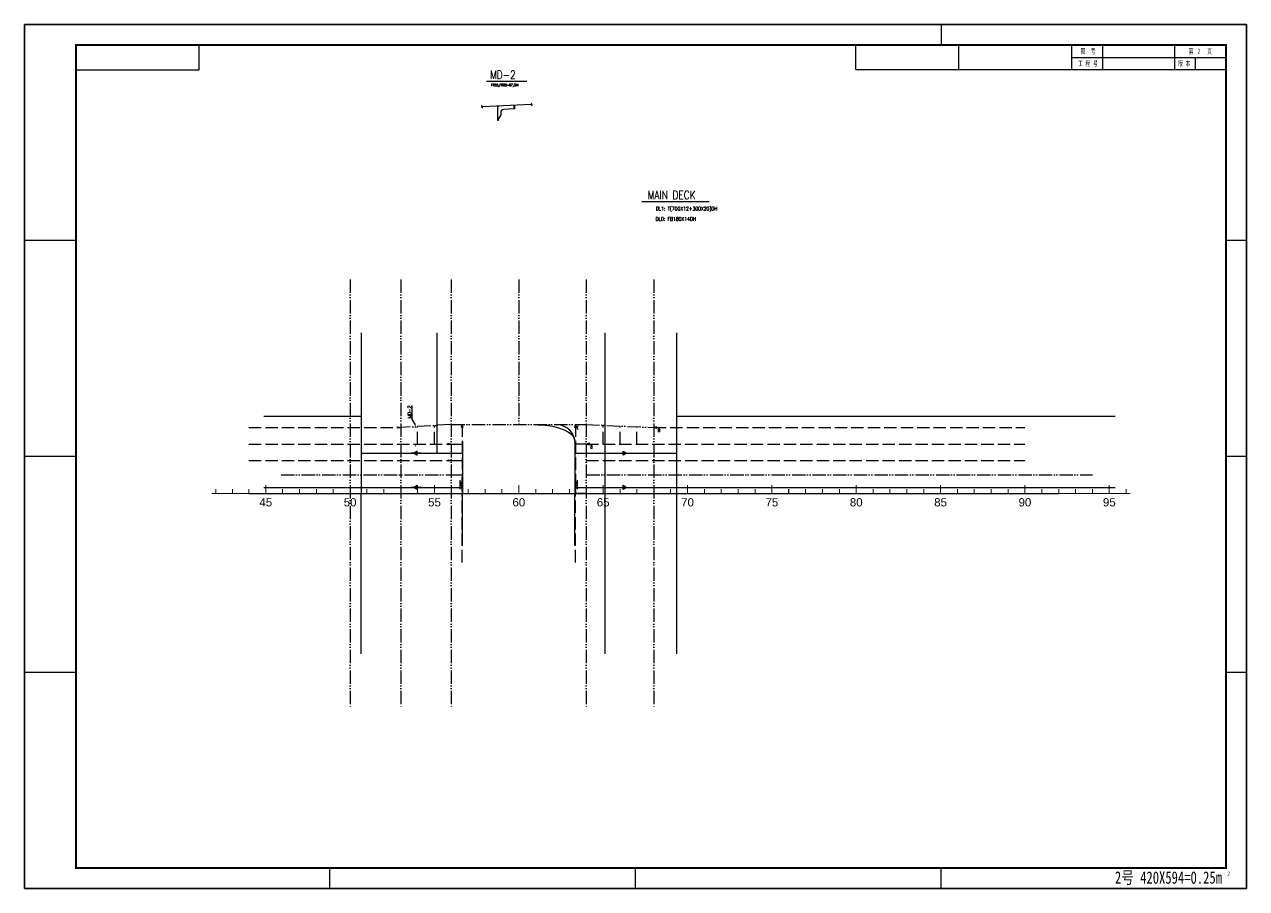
# Model space of a CAD drawing. Header units: millimetres. Extents: x -14906165 to 53546503, y 133836 to 58622790.
# Drawn here: x -161190 to -101790, y 249142 to 291142 of the extents above; entities that cross this region are included whole.
import ezdxf
from ezdxf.enums import TextEntityAlignment as Align
from ezdxf.xclip import XClip

# ---------------------------------------------------------------- set-up
doc = ezdxf.new("R2010")
doc.units = ezdxf.units.MM
doc.header["$LTSCALE"] = 100
doc.header["$XCLIPFRAME"] = 0
doc.linetypes.add('DASHED', pattern=[8, 6, -2])
doc.linetypes.add('DOUBLEDOT', pattern=[10, 6.5, -1, 0.25, -1, 0.25, -1])
for name, color, linetype in [('200-CO3', 7, 'Continuous'), ('Block_Seam', 6, 'Continuous'), ('Girder_Invisible', 3, 'DOUBLEDOT'), ('Plate_Invisible', 3, 'DASHED'), ('Plate_Visible', 3, 'Continuous'), ('Seam', 40, 'Continuous'), ('Stiffener_Invisible', 2, 'DASHED'), ('Text', 7, 'Continuous')]:
    doc.layers.add(name, color=color, linetype=linetype)
doc.styles.add('Arial', font='arial.ttf')
doc.styles.add('ASHLEY', font='', dxfattribs={"width": 0.75})
doc.styles.add('JNRD_E1', font='romans.shx', dxfattribs={"width": 0.8})
doc.styles.get('ASHLEY').set_extended_font_data('SimSun')

# ---------------------------------------------------------------- blocks, each defined once
blk = doc.blocks.new('Z$W@#40FB131C')
for p, q in [((44550, 0), (44550, -1000)), ((8500, -2200), (8500, -1000)), ((40400, -1006), (58400, -1000)), ((40400, -1000), (58400, -1000)), ((40400, -1000), (46400, -1000)), ((40400, -1000), (58400, -1000)), ((45400, -1000), (45400, -2200)), ((45400, -1000), (45400, -2200)), ((50900, -1000), (50900, -2200)), ((52400, -1000), (52400, -2200)), ((55900, -1000), (55900, -2200)), ((58400, -1000), (58400, -5000)), ((58400, -2200), (58400, -1000)), ((58400, -1000), (58400, -2200)), ((58400, -2200), (58400, -1000)), ((50900, -1600), (58400, -1600)), ((56900, -1600), (56900, -2200)), ((2500, -2200), (8500, -2200)), ((2500, -10500), (0, -10500)), ((59400, -10500), (58400, -10500)), ((59400, -10500), (58400, -10500)), ((2500, -21000), (0, -21000)), ((59400, -21000), (58400, -21000)), ((2500, -31500), (0, -31500)), ((59400, -31500), (58400, -31500)), ((14850, -42000), (14850, -41000)), ((29700, -42000), (29700, -41000)), ((44550, -42000), (44550, -41000))]:
    blk.add_line(p, q)
blk.add_lwpolyline([(0, -42000), (59400, -42000), (59400, 0), (0, 0)], close=True)
at = {"const_width": 100}
blk.add_lwpolyline([(2500, -41000), (58400, -41000), (58400, -1000), (2500, -1000)], close=True, dxfattribs=at)
at = {"const_width": 60}
for points in [[(40400, -2200), (40400, -1000)], [(40400, -2200), (58400, -2200)]]:
    blk.add_lwpolyline(points, dxfattribs=at)
at = {"color": 7, "style": 'ASHLEY', "width": 0.66}
for s, p in [('图  号', (51333, -1426)), ('第     页', (56582, -1432)), ('工 程 号', (51205, -2021)), ('版 本', (56070, -2021))]:
    blk.add_text(s, height=250, dxfattribs=at).set_placement(p)
at = {"style": 'ASHLEY', "width": 0.75}
for s, height, p in [('2号 420X594=0.25m', 600, (53002, -41764)), ('2', 200, (58471, -41372))]:
    blk.add_text(s, height=height, dxfattribs=at).set_placement(p)
blk = doc.blocks.new('llx1')
at = {"color": 6}
for p, q in [((344, 0), (0, 0)), ((296, 51), (78, 51)), ((170, 0), (118, 51)), ((228, 0), (177, 51)), ((286, 0), (235, 51))]:
    blk.add_line(p, q, dxfattribs=at)
blk = doc.blocks.new('Z$W@#51941E97')
at = {"layer": 'Seam', "color": 40}
blk.add_line((479, 0), (0, 0), dxfattribs=at)
blk.add_lwpolyline([(110, 0), (280, -99), (280, 99)], close=True, dxfattribs=at)
blk = doc.blocks.new('48.5KLEG')
at = {"color": 7, "linetype": 'Continuous', "lineweight": 20}
for p, q in [((-4800, 200), (-4800, 0)), ((-4000, 400), (-4000, 0)), ((-4000, 0), (-4000, 400)), ((-3200, 0), (-3200, 200)), ((-3200, 200), (-3200, 0)), ((-3200, 0), (-3200, 200)), ((-2400, 0), (-2400, 200)), ((-2400, 200), (-2400, 0)), ((-1600, 0), (-1600, 200)), ((-1600, 200), (-1600, 0)), ((-800, 200), (-800, 0)), ((-800, 0), (-800, 200)), ((0, 0), (0, 400)), ((0, 400), (0, 0)), ((800, 200), (800, 0)), ((800, 0), (800, 200)), ((1600, 0), (1600, 200)), ((1600, 200), (1600, 0)), ((2400, 0), (2400, 200)), ((2400, 200), (2400, 0)), ((3200, 0), (3200, 200)), ((3200, 200), (3200, 0)), ((4000, 400), (4000, 0)), ((4000, 0), (4000, 250)), ((4800, 0), (4800, 200)), ((4800, 200), (4800, 0)), ((5600, 0), (5600, 200)), ((5600, 200), (5600, 0)), ((6400, 0), (6400, 200)), ((6400, 200), (6400, 0)), ((7200, 0), (7200, 200)), ((7200, 200), (7200, 0)), ((8000, 0), (8000, 400)), ((8000, 400), (8000, 0)), ((8800, 200), (8800, 0)), ((8800, 0), (8800, 200)), ((9600, 0), (9600, 200)), ((9600, 200), (9600, 0)), ((10400, 0), (10400, 200)), ((10400, 200), (10400, 0)), ((11200, 0), (11200, 200)), ((11200, 200), (11200, 0)), ((12000, 0), (12000, 400)), ((12000, 400), (12000, 0)), ((12800, 0), (12800, 200)), ((12800, 200), (12800, 0)), ((13600, 0), (13600, 200)), ((13600, 200), (13600, 0)), ((14400, 0), (14400, 200)), ((14400, 200), (14400, 0)), ((15200, 0), (15200, 200)), ((15200, 200), (15200, 0)), ((16000, 0), (16000, 400)), ((16000, 400), (16000, 0)), ((16800, 200), (16800, 0)), ((16800, 0), (16800, 200)), ((17600, 0), (17600, 200)), ((17600, 200), (17600, 0)), ((18400, 0), (18400, 200)), ((18400, 200), (18400, 0)), ((19200, 0), (19200, 200)), ((19200, 200), (19200, 0)), ((20000, 0), (20000, 400)), ((20000, 400), (20000, 0)), ((20800, 0), (20800, 200)), ((20800, 200), (20800, 0)), ((21600, 0), (21600, 200)), ((21600, 200), (21600, 0)), ((22400, 0), (22400, 200)), ((22400, 200), (22400, 0)), ((23200, 0), (23200, 200)), ((23200, 200), (23200, 0)), ((24000, 0), (24000, 400)), ((24000, 400), (24000, 0)), ((24800, 200), (24800, 0)), ((24800, 0), (24800, 200)), ((25600, 0), (25600, 200)), ((25600, 200), (25600, 0)), ((26400, 0), (26400, 200)), ((26400, 200), (26400, 0)), ((27200, 0), (27200, 200)), ((27200, 200), (27200, 0)), ((28000, 0), (28000, 400)), ((28000, 400), (28000, 0)), ((28800, 0), (28800, 200)), ((28800, 200), (28800, 0)), ((29600, 0), (29600, 200)), ((29600, 200), (29600, 0)), ((30400, 0), (30400, 200)), ((30400, 200), (30400, 0)), ((31200, 0), (31200, 200)), ((31200, 200), (31200, 0)), ((32000, 0), (32000, 400)), ((32000, 400), (32000, 0)), ((32800, 200), (32800, 0)), ((32800, 0), (32800, 200)), ((33600, 0), (33600, 200)), ((33600, 200), (33600, 0)), ((34400, 0), (34400, 200)), ((34400, 200), (34400, 0)), ((35200, 0), (35200, 200)), ((35200, 200), (35200, 0)), ((36020, 0), (36020, 400)), ((36020, 400), (36020, 0)), ((36840, 0), (36840, 200)), ((36840, 200), (36840, 0)), ((37660, 0), (37660, 200)), ((37660, 200), (37660, 0)), ((38480, 0), (38480, 200)), ((38480, 200), (38480, 0)), ((39300, 0), (39300, 200)), ((39300, 200), (39300, 0)), ((40120, 0), (40120, 400)), ((40120, 400), (40120, 0)), ((40940, 200), (40940, 0)), ((40940, 0), (40940, 200)), ((41760, 0), (41760, 200)), ((41760, 200), (41760, 0)), ((42580, 0), (42580, 200)), ((42580, 200), (42580, 0)), ((43400, 0), (43400, 200)), ((43400, 200), (43400, 0)), ((44220, 400), (44220, 0)), ((44220, 0), (44220, 250)), ((45040, 0), (45040, 200)), ((45040, 200), (45040, 0)), ((45860, 0), (45860, 200)), ((45860, 200), (45860, 0)), ((46680, 0), (46680, 200)), ((46680, 200), (46680, 0)), ((47500, 0), (47500, 200)), ((47500, 200), (47500, 0)), ((48320, 0), (48320, 400)), ((48320, 400), (48320, 0)), ((49140, 200), (49140, 0)), ((49140, 0), (49140, 200)), ((49960, 0), (49960, 200)), ((49960, 200), (49960, 0)), ((50780, 0), (50780, 200)), ((50780, 200), (50780, 0)), ((51600, 0), (51600, 200)), ((51600, 200), (51600, 0)), ((52420, 400), (52420, 0)), ((52420, 0), (52420, 250)), ((53240, 0), (53240, 200)), ((53240, 200), (53240, 0)), ((54060, 0), (54060, 200)), ((54060, 200), (54060, 0)), ((54880, 0), (54880, 200)), ((54880, 200), (54880, 0)), ((55700, 0), (55700, 200)), ((55700, 200), (55700, 0)), ((56520, 0), (56520, 400)), ((56520, 400), (56520, 0)), ((57340, 0), (57340, 200)), ((57340, 200), (57340, 0)), ((58160, 0), (58160, 200)), ((58160, 200), (58160, 0)), ((58980, 0), (58980, 200)), ((58980, 200), (58980, 0)), ((59800, 0), (59800, 200)), ((59800, 200), (59800, 0)), ((60620, 400), (60620, 0)), ((60620, 0), (60620, 250)), ((61440, 0), (61440, 200)), ((61440, 200), (61440, 0)), ((62260, 0), (62260, 200)), ((62260, 200), (62260, 0)), ((63080, 0), (63080, 200)), ((63080, 200), (63080, 0)), ((63900, 0), (63900, 200)), ((63900, 200), (63900, 0)), ((64720, 0), (64720, 400)), ((64720, 400), (64720, 0)), ((65540, 0), (65540, 200)), ((65540, 200), (65540, 0)), ((66360, 0), (66360, 200)), ((66360, 200), (66360, 0)), ((67180, 0), (67180, 200)), ((67180, 200), (67180, 0)), ((68000, 0), (68000, 200)), ((68000, 200), (68000, 0)), ((68820, 400), (68820, 0)), ((68820, 0), (68820, 250)), ((69640, 0), (69640, 200)), ((69640, 200), (69640, 0)), ((70460, 0), (70460, 200)), ((70460, 200), (70460, 0)), ((71280, 0), (71280, 200)), ((71280, 200), (71280, 0)), ((72100, 0), (72100, 200)), ((72100, 200), (72100, 0)), ((72920, 0), (72920, 400)), ((72920, 400), (72920, 0)), ((73740, 0), (73740, 200)), ((73740, 200), (73740, 0)), ((74560, 0), (74560, 200)), ((74560, 200), (74560, 0)), ((75380, 0), (75380, 200)), ((75380, 200), (75380, 0)), ((76200, 0), (76200, 200)), ((76200, 200), (76200, 0)), ((77020, 400), (77020, 0)), ((77020, 0), (77020, 250)), ((77840, 0), (77840, 200)), ((77840, 200), (77840, 0)), ((78660, 0), (78660, 200)), ((78660, 200), (78660, 0)), ((79480, 0), (79480, 200)), ((79480, 200), (79480, 0)), ((80300, 0), (80300, 200)), ((80300, 200), (80300, 0)), ((81120, 0), (81120, 400)), ((81120, 400), (81120, 0)), ((81940, 0), (81940, 200)), ((81940, 200), (81940, 0)), ((82760, 0), (82760, 200)), ((82760, 200), (82760, 0)), ((83580, 0), (83580, 200)), ((83580, 200), (83580, 0)), ((84400, 0), (84400, 200)), ((84400, 200), (84400, 0)), ((85220, 400), (85220, 0)), ((85220, 0), (85220, 250)), ((86040, 0), (86040, 200)), ((86040, 200), (86040, 0)), ((86860, 0), (86860, 200)), ((86860, 200), (86860, 0)), ((87680, 0), (87680, 200)), ((87680, 200), (87680, 0)), ((88500, 0), (88500, 200)), ((88500, 200), (88500, 0)), ((89320, 0), (89320, 400)), ((89320, 400), (89320, 0)), ((90140, 0), (90140, 200)), ((90140, 200), (90140, 0)), ((90960, 0), (90960, 200)), ((90960, 200), (90960, 0)), ((91780, 0), (91780, 200)), ((91780, 200), (91780, 0)), ((92600, 0), (92600, 200)), ((92600, 200), (92600, 0)), ((93420, 400), (93420, 0)), ((93420, 0), (93420, 250)), ((94240, 0), (94240, 200)), ((94240, 200), (94240, 0)), ((95060, 0), (95060, 200)), ((95060, 200), (95060, 0)), ((95880, 0), (95880, 200)), ((95880, 200), (95880, 0)), ((96700, 0), (96700, 200)), ((96700, 200), (96700, 0)), ((97520, 0), (97520, 400)), ((97520, 400), (97520, 0)), ((98340, 0), (98340, 200)), ((98340, 200), (98340, 0)), ((99160, 0), (99160, 200)), ((99160, 200), (99160, 0)), ((99980, 0), (99980, 200)), ((99980, 200), (99980, 0)), ((100800, 0), (100800, 200)), ((100800, 200), (100800, 0)), ((101620, 0), (101620, 400)), ((101620, 400), (101620, 0)), ((102440, 0), (102440, 200)), ((102440, 200), (102440, 0)), ((103260, 0), (103260, 200)), ((103260, 200), (103260, 0)), ((104080, 0), (104080, 200)), ((104080, 200), (104080, 0)), ((104900, 0), (104900, 200)), ((104900, 200), (104900, 0)), ((105720, 0), (105720, 400)), ((105720, 400), (105720, 0)), ((106540, 0), (106540, 200)), ((106540, 200), (106540, 0)), ((107360, 0), (107360, 200)), ((107360, 200), (107360, 0)), ((108180, 0), (108180, 200)), ((108180, 200), (108180, 0)), ((109000, 0), (109000, 200)), ((109000, 200), (109000, 0)), ((109820, 400), (109820, 0)), ((109820, 0), (109820, 250)), ((110640, 0), (110640, 200)), ((110640, 200), (110640, 0)), ((111460, 0), (111460, 200)), ((111460, 200), (111460, 0)), ((112280, 0), (112280, 200)), ((112280, 200), (112280, 0)), ((113100, 0), (113100, 200)), ((113100, 200), (113100, 0)), ((113920, 0), (113920, 400)), ((113920, 400), (113920, 0)), ((114740, 0), (114740, 200)), ((114740, 200), (114740, 0)), ((115560, 0), (115560, 200)), ((115560, 200), (115560, 0)), ((116380, 0), (116380, 200)), ((116380, 200), (116380, 0)), ((117200, 0), (117200, 200)), ((117200, 200), (117200, 0)), ((118020, 400), (118020, 0)), ((118020, 0), (118020, 250)), ((118840, 0), (118840, 200)), ((118840, 200), (118840, 0)), ((119660, 0), (119660, 200)), ((119660, 200), (119660, 0)), ((120480, 0), (120480, 200)), ((120480, 200), (120480, 0)), ((121300, 0), (121300, 200)), ((121300, 200), (121300, 0)), ((122120, 0), (122120, 400)), ((122120, 400), (122120, 0)), ((122940, 0), (122940, 200)), ((122940, 200), (122940, 0)), ((123760, 0), (123760, 200)), ((123760, 200), (123760, 0)), ((124580, 0), (124580, 200)), ((124580, 200), (124580, 0)), ((125400, 0), (125400, 200)), ((125400, 200), (125400, 0)), ((126220, 400), (126220, 0)), ((126220, 0), (126220, 250)), ((127040, 0), (127040, 200)), ((127040, 200), (127040, 0)), ((127860, 0), (127860, 200)), ((127860, 200), (127860, 0)), ((128680, 0), (128680, 200)), ((128680, 200), (128680, 0)), ((129500, 0), (129500, 200)), ((129500, 200), (129500, 0)), ((130320, 0), (130320, 400)), ((130320, 400), (130320, 0)), ((131140, 0), (131140, 200)), ((131140, 200), (131140, 0)), ((131960, 0), (131960, 200)), ((131960, 200), (131960, 0)), ((132780, 0), (132780, 200)), ((132780, 200), (132780, 0)), ((133600, 0), (133600, 200)), ((133600, 200), (133600, 0)), ((134420, 0), (134420, 400)), ((134420, 400), (134420, 0)), ((135240, 0), (135240, 200)), ((135240, 200), (135240, 0)), ((136060, 0), (136060, 200)), ((136060, 200), (136060, 0)), ((136880, 0), (136880, 200)), ((136880, 200), (136880, 0)), ((137700, 0), (137700, 200)), ((137700, 200), (137700, 0)), ((138520, 0), (138520, 400)), ((138520, 400), (138520, 0)), ((139340, 0), (139340, 200)), ((139340, 200), (139340, 0)), ((140160, 0), (140160, 200)), ((140160, 200), (140160, 0)), ((140980, 0), (140980, 200)), ((140980, 200), (140980, 0)), ((141800, 0), (141800, 200)), ((141800, 200), (141800, 0)), ((142620, 0), (142620, 400)), ((142620, 400), (142620, 0)), ((143440, 0), (143440, 200)), ((143440, 200), (143440, 0)), ((144260, 0), (144260, 200)), ((144260, 200), (144260, 0)), ((145080, 0), (145080, 200)), ((145080, 200), (145080, 0)), ((145900, 0), (145900, 200)), ((145900, 200), (145900, 0)), ((146720, 0), (146720, 400)), ((146720, 400), (146720, 0)), ((147540, 0), (147540, 200)), ((147540, 200), (147540, 0)), ((148360, 0), (148360, 200)), ((148360, 200), (148360, 0)), ((149180, 0), (149180, 200)), ((149180, 200), (149180, 0)), ((150000, 0), (150000, 200)), ((150000, 200), (150000, 0)), ((150820, 400), (150820, 0)), ((150820, 0), (150820, 250)), ((151640, 0), (151640, 200)), ((151640, 200), (151640, 0)), ((152460, 0), (152460, 200)), ((152460, 200), (152460, 0)), ((153280, 0), (153280, 200)), ((153280, 200), (153280, 0)), ((154100, 0), (154100, 200)), ((154100, 200), (154100, 0)), ((154920, 0), (154920, 400)), ((154920, 400), (154920, 0)), ((155740, 0), (155740, 200)), ((155740, 200), (155740, 0)), ((156560, 0), (156560, 200)), ((156560, 200), (156560, 0)), ((157380, 0), (157380, 200)), ((157380, 200), (157380, 0)), ((158200, 0), (158200, 200)), ((158200, 200), (158200, 0)), ((159020, 400), (159020, 0)), ((159020, 0), (159020, 250)), ((159840, 0), (159840, 200)), ((159840, 200), (159840, 0)), ((160660, 0), (160660, 200)), ((160660, 200), (160660, 0)), ((161480, 0), (161480, 200)), ((161480, 200), (161480, 0)), ((162300, 0), (162300, 200)), ((162300, 200), (162300, 0)), ((163120, 0), (163120, 400)), ((163120, 400), (163120, 0)), ((163940, 0), (163940, 200)), ((163940, 200), (163940, 0)), ((164760, 0), (164760, 200)), ((164760, 200), (164760, 0)), ((165580, 0), (165580, 200)), ((165580, 200), (165580, 0)), ((166400, 0), (166400, 200)), ((166400, 200), (166400, 0)), ((167220, 400), (167220, 0)), ((167220, 0), (167220, 250)), ((168040, 0), (168040, 200)), ((168040, 200), (168040, 0)), ((168860, 0), (168860, 200)), ((168860, 200), (168860, 0)), ((169680, 0), (169680, 200)), ((169680, 200), (169680, 0)), ((170500, 0), (170500, 200)), ((170500, 200), (170500, 0)), ((171320, 0), (171320, 400)), ((171320, 400), (171320, 0)), ((172140, 0), (172140, 200)), ((172140, 200), (172140, 0)), ((172960, 0), (172960, 200)), ((172960, 200), (172960, 0)), ((173780, 0), (173780, 200)), ((173780, 200), (173780, 0)), ((174600, 0), (174600, 200)), ((174600, 200), (174600, 0)), ((175400, 400), (175400, 0)), ((175400, 0), (175400, 250)), ((176200, 0), (176200, 200)), ((176200, 200), (176200, 0)), ((177000, 0), (177000, 200)), ((177000, 200), (177000, 0)), ((177800, 0), (177800, 200)), ((177800, 200), (177800, 0)), ((178600, 0), (178600, 200)), ((178600, 200), (178600, 0)), ((179400, 0), (179400, 400)), ((179400, 400), (179400, 0)), ((180200, 0), (180200, 200)), ((180200, 200), (180200, 0)), ((181000, 0), (181000, 200)), ((181000, 200), (181000, 0)), ((181800, 0), (181800, 200)), ((181800, 200), (181800, 0)), ((182600, 0), (182600, 200)), ((182600, 200), (182600, 0)), ((183400, 400), (183400, 0)), ((183400, 0), (183400, 250)), ((184200, 0), (184200, 200)), ((184200, 200), (184200, 0)), ((185000, 0), (185000, 200)), ((185000, 200), (185000, 0)), ((185800, 0), (185800, 200)), ((185800, 200), (185800, 0)), ((186600, 0), (186600, 200)), ((186600, 200), (186600, 0)), ((187400, 0), (187400, 400)), ((187400, 400), (187400, 0)), ((188200, 200), (188200, 0)), ((188200, 0), (188200, 200)), ((-4800, 0), (-4000, 0)), ((-4000, 0), (-3200, 0)), ((-3200, 0), (-3200, 0)), ((-3200, 0), (-2400, 0)), ((-2400, 0), (-1600, 0)), ((-1600, 0), (-800, 0)), ((-800, 0), (0, 0)), ((0, 0), (800, 0)), ((800, 0), (1600, 0)), ((1600, 0), (2400, 0)), ((2400, 0), (3200, 0)), ((3200, 0), (4000, 0)), ((4000, 0), (4800, 0)), ((4800, 0), (5600, 0)), ((5600, 0), (6400, 0)), ((6400, 0), (7200, 0)), ((7200, 0), (8000, 0)), ((8000, 0), (8800, 0)), ((8800, 0), (9600, 0)), ((9600, 0), (10400, 0)), ((10400, 0), (11200, 0)), ((11200, 0), (12000, 0)), ((12000, 0), (12800, 0)), ((12800, 0), (13600, 0)), ((13600, 0), (14400, 0)), ((14400, 0), (15200, 0)), ((15200, 0), (16000, 0)), ((16000, 0), (16800, 0)), ((16800, 0), (17600, 0)), ((17600, 0), (18400, 0)), ((18400, 0), (19200, 0)), ((19200, 0), (20000, 0)), ((20000, 0), (20800, 0)), ((20800, 0), (21600, 0)), ((21600, 0), (22400, 0)), ((22400, 0), (23200, 0)), ((23200, 0), (24000, 0)), ((24000, 0), (24800, 0)), ((24800, 0), (25600, 0)), ((25600, 0), (26400, 0)), ((26400, 0), (27200, 0)), ((27200, 0), (28000, 0)), ((28000, 0), (28800, 0)), ((28800, 0), (29600, 0)), ((29600, 0), (30400, 0)), ((30400, 0), (31200, 0)), ((31200, 0), (32000, 0)), ((32000, 0), (32800, 0)), ((32800, 0), (33600, 0)), ((33600, 0), (34400, 0)), ((34400, 0), (35200, 0)), ((35200, 0), (36020, 0)), ((36020, 0), (36840, 0)), ((36840, 0), (37660, 0)), ((37660, 0), (38480, 0)), ((38480, 0), (39300, 0)), ((39300, 0), (40120, 0)), ((40120, 0), (40940, 0)), ((40940, 0), (41760, 0)), ((41760, 0), (42580, 0)), ((42580, 0), (43400, 0)), ((43400, 0), (44220, 0)), ((44220, 0), (45040, 0)), ((45040, 0), (45860, 0)), ((45860, 0), (46680, 0)), ((46680, 0), (47500, 0)), ((47500, 0), (48320, 0)), ((48320, 0), (49140, 0)), ((49140, 0), (49960, 0)), ((49960, 0), (50780, 0)), ((50780, 0), (51600, 0)), ((51600, 0), (52420, 0)), ((52420, 0), (53240, 0)), ((53240, 0), (54060, 0)), ((54060, 0), (54880, 0)), ((54880, 0), (55700, 0)), ((55700, 0), (56520, 0)), ((56520, 0), (57340, 0)), ((57340, 0), (58160, 0)), ((58160, 0), (58980, 0)), ((58980, 0), (59800, 0)), ((59800, 0), (60620, 0)), ((60620, 0), (61440, 0)), ((61440, 0), (62260, 0)), ((62260, 0), (63080, 0)), ((63080, 0), (63900, 0)), ((63900, 0), (64720, 0)), ((64720, 0), (65540, 0)), ((65540, 0), (66360, 0)), ((66360, 0), (67180, 0)), ((67180, 0), (68000, 0)), ((68000, 0), (68820, 0)), ((68820, 0), (69640, 0)), ((69640, 0), (70460, 0)), ((70460, 0), (71280, 0)), ((71280, 0), (72100, 0)), ((72100, 0), (72920, 0)), ((72920, 0), (73740, 0)), ((73740, 0), (74560, 0)), ((74560, 0), (75380, 0)), ((75380, 0), (76200, 0)), ((76200, 0), (77020, 0)), ((77020, 0), (77840, 0)), ((77840, 0), (78660, 0)), ((78660, 0), (79480, 0)), ((79480, 0), (80300, 0)), ((80300, 0), (81120, 0)), ((81120, 0), (81940, 0)), ((81940, 0), (82760, 0)), ((82760, 0), (83580, 0)), ((83580, 0), (84400, 0)), ((84400, 0), (85220, 0)), ((85220, 0), (86040, 0)), ((86040, 0), (86860, 0)), ((86860, 0), (87680, 0)), ((87680, 0), (88500, 0)), ((88500, 0), (89320, 0)), ((89320, 0), (90140, 0)), ((90140, 0), (90960, 0)), ((90960, 0), (91780, 0)), ((91780, 0), (92600, 0)), ((92600, 0), (93420, 0)), ((93420, 0), (94240, 0)), ((94240, 0), (95060, 0)), ((95060, 0), (95880, 0)), ((95880, 0), (96700, 0)), ((96700, 0), (97520, 0)), ((97520, 0), (98340, 0)), ((98340, 0), (99160, 0)), ((99160, 0), (99980, 0)), ((99980, 0), (100800, 0)), ((100800, 0), (101620, 0)), ((101620, 0), (102440, 0)), ((102440, 0), (103260, 0)), ((103260, 0), (104080, 0)), ((104080, 0), (104900, 0)), ((104900, 0), (105720, 0)), ((105720, 0), (106540, 0)), ((106540, 0), (107360, 0)), ((107360, 0), (108180, 0)), ((108180, 0), (109000, 0)), ((109000, 0), (109820, 0)), ((109820, 0), (110640, 0)), ((110640, 0), (111460, 0)), ((111460, 0), (112280, 0)), ((112280, 0), (113100, 0)), ((113100, 0), (113920, 0)), ((113920, 0), (114740, 0)), ((114740, 0), (115560, 0)), ((115560, 0), (116380, 0)), ((116380, 0), (117200, 0)), ((117200, 0), (118020, 0)), ((118020, 0), (118840, 0)), ((118840, 0), (119660, 0)), ((119660, 0), (120480, 0)), ((120480, 0), (121300, 0)), ((121300, 0), (122120, 0)), ((122120, 0), (122940, 0)), ((122940, 0), (123760, 0)), ((123760, 0), (124580, 0)), ((124580, 0), (125400, 0)), ((125400, 0), (126220, 0)), ((126220, 0), (127040, 0)), ((127040, 0), (127860, 0)), ((127860, 0), (128680, 0)), ((128680, 0), (129500, 0)), ((129500, 0), (130320, 0)), ((130320, 0), (131140, 0)), ((131140, 0), (131960, 0)), ((131960, 0), (132780, 0)), ((132780, 0), (133600, 0)), ((133600, 0), (134420, 0)), ((134420, 0), (135240, 0)), ((135240, 0), (136060, 0)), ((136060, 0), (136880, 0)), ((136880, 0), (137700, 0)), ((137700, 0), (138520, 0)), ((138520, 0), (139340, 0)), ((139340, 0), (140160, 0)), ((140160, 0), (140980, 0)), ((140980, 0), (141800, 0)), ((141800, 0), (142620, 0)), ((142620, 0), (143440, 0)), ((143440, 0), (144260, 0)), ((144260, 0), (145080, 0)), ((145080, 0), (145900, 0)), ((145900, 0), (146720, 0)), ((146720, 0), (147540, 0)), ((147540, 0), (148360, 0)), ((148360, 0), (149180, 0)), ((149180, 0), (150000, 0)), ((150000, 0), (150820, 0)), ((150820, 0), (151640, 0)), ((151640, 0), (152460, 0)), ((152460, 0), (153280, 0)), ((153280, 0), (154100, 0)), ((154100, 0), (154920, 0)), ((154920, 0), (155740, 0)), ((155740, 0), (156560, 0)), ((156560, 0), (157380, 0)), ((157380, 0), (158200, 0)), ((158200, 0), (159020, 0)), ((159020, 0), (159840, 0)), ((159840, 0), (160660, 0)), ((160660, 0), (161480, 0)), ((161480, 0), (162300, 0)), ((162300, 0), (163120, 0)), ((163120, 0), (163940, 0)), ((163940, 0), (164760, 0)), ((164760, 0), (165580, 0)), ((165580, 0), (166400, 0)), ((166400, 0), (167220, 0)), ((167220, 0), (168040, 0)), ((168040, 0), (168860, 0)), ((168860, 0), (169680, 0)), ((169680, 0), (170500, 0)), ((170500, 0), (171320, 0)), ((171320, 0), (172140, 0)), ((172140, 0), (172960, 0)), ((172960, 0), (173780, 0)), ((173780, 0), (174600, 0)), ((174600, 0), (175400, 0)), ((175400, 0), (176200, 0)), ((176200, 0), (177000, 0)), ((177000, 0), (177800, 0)), ((177800, 0), (178600, 0)), ((178600, 0), (179400, 0)), ((179400, 0), (180200, 0)), ((180200, 0), (181000, 0)), ((181000, 0), (181800, 0)), ((181800, 0), (182600, 0)), ((182600, 0), (183400, 0)), ((183400, 0), (184200, 0)), ((184200, 0), (185000, 0)), ((185000, 0), (185800, 0)), ((185800, 0), (186600, 0)), ((186600, 0), (187400, 0)), ((187400, 0), (188200, 0)), ((188200, 0), (188929, 0))]:
    blk.add_line(p, q, dxfattribs=at)
at = {"linetype": 'DASHED', "ltscale": 0.15}
for p, q in [((18400, 0), (18400, 200)), ((61440, 0), (61440, 200)), ((173780, 0), (173780, 200))]:
    blk.add_line(p, q, dxfattribs=at)
at = {"color": 0, "linetype": 'ByBlock', "ltscale": 100}
for p, q in [((-4800, 0), (-7434, 0)), ((170420, 0), (170495, 0))]:
    blk.add_line(p, q, dxfattribs=at)
at = {"color": 7, "style": 'Arial'}
for s, p in [('-5', (-4000, -232)), ('0', (0, -232)), ('5', (4000, -232)), ('10', (8000, -232)), ('15', (12000, -232)), ('20', (16000, -232)), ('25', (20000, -232)), ('30', (24000, -232)), ('35', (28000, -232)), ('40', (32000, -232)), ('45', (36020, -232)), ('50', (40120, -232)), ('55', (44220, -232)), ('60', (48320, -232)), ('65', (52420, -232)), ('70', (56520, -232)), ('75', (60620, -232)), ('80', (64720, -232)), ('85', (68820, -232)), ('90', (72920, -232)), ('95', (77020, -232)), ('100', (81120, -232)), ('105', (85220, -232)), ('110', (89320, -232)), ('115', (93420, -232)), ('120', (97520, -232)), ('125', (101620, -232)), ('130', (105720, -232)), ('135', (109820, -232)), ('140', (113920, -232)), ('145', (118020, -232)), ('150', (122120, -232)), ('155', (126220, -232)), ('160', (130320, -232)), ('165', (134420, -232)), ('170', (138520, -232)), ('175', (142620, -232)), ('180', (146720, -232)), ('185', (150820, -232)), ('190', (154920, -232)), ('195', (159020, -232)), ('200', (163120, -232)), ('205', (167220, -232)), ('210', (171320, -232)), ('215', (175400, -232)), ('220', (179400, -232)), ('225', (183400, -232)), ('230', (187400, -232))]:
    blk.add_text(s, height=400, dxfattribs=at).set_placement(p, align=Align.TOP_CENTER)

msp = doc.modelspace()

# ---------------------------------------------------------------- linework, layer by layer
for p, q in [((-137402, 287035), (-137896, 287012)), ((-137389, 287049), (-137402, 287035)), ((-137389, 287036), (-137389, 287216)), ((-137369, 287036), (-137389, 287036)), ((-137369, 287216), (-137369, 287036)), ((-138039, 286862), (-138039, 286742))]:
    msp.add_line(p, q)
at = {"ltscale": 0.5}
for p, q in [((-138189, 286508), (-138174, 286508)), ((-138169, 286478), (-138169, 286458))]:
    msp.add_line(p, q, dxfattribs=at)
at = {"color": 7}
for p, q in [((-139891, 270878), (-139891, 268348)), ((-134431, 270878), (-134431, 268348)), ((-150281, 268348), (-110921, 268348)), ((-139891, 265818), (-139891, 268348)), ((-134431, 265818), (-134431, 268348))]:
    msp.add_line(p, q, dxfattribs=at)
at = {"color": 7, "lineweight": -3}
msp.add_lwpolyline([(-142176, 271681), (-142343, 271950), (-142343, 272625)], dxfattribs=at)
at = {"color": 7}
for points in [[(-142176, 271581, 35, 35, 0), (-142176, 271681, 0, 0, 0), (-142026, 271681, 50, 0, 0), (-141876, 271681, 0, 0, 0)], [(-142176, 270716, 35, 35, 0), (-142176, 270616, 0, 0, 0), (-142026, 270616, 50, 0, 0), (-141876, 270616, 0, 0, 0)]]:
    msp.add_lwpolyline(points, format="xyseb", dxfattribs=at)
for centre, radius, start, end in [((-137889, 286862), 150, 92.663, 180), ((-137389, 287216), 25, 182.663, 270)]:
    msp.add_arc(centre, radius, start, end)
at = {"layer": '200-CO3', "lineweight": -3}
msp.add_line((-138039, 286742), (-138174, 286508), dxfattribs=at)
at = {"layer": '200-CO3', "color": 1}
msp.add_lwpolyline([(-161190, 291142), (-101790, 291142), (-101790, 249142), (-161190, 249142)], close=True, dxfattribs=at)
at = {"layer": '200-CO3', "color": 1, "linetype": 'Continuous'}
for points in [[(-142901, 271548), (-143051, 271513), (-143051, 271583), (-142901, 271548)], [(-140441, 270748), (-140591, 270713), (-140591, 270783), (-140441, 270748)], [(-140441, 269948), (-140591, 269913), (-140591, 269983), (-140441, 269948)]]:
    msp.add_lwpolyline(points, dxfattribs=at)
at = {"layer": '200-CO3'}
msp.add_arc((-138189, 287179), 35, 270, 2.663, dxfattribs=at)
at = {"layer": '200-CO3', "color": 7, "extrusion": (0, 0, -1)}
msp.add_ellipse((-136231, 270878), major_axis=(1800, 0), ratio=0.444444, start_param=4.712389, end_param=6.283185, dxfattribs=at)
at = {"layer": '200-CO3'}
for points in [[(-138942, 287208), (-138967, 287181), (-138935, 287111), (-138966, 287069)], [(-136528, 287320), (-136553, 287294), (-136521, 287223), (-136552, 287182)]]:
    msp.add_spline(points, degree=3, dxfattribs=at)
at = {"layer": 'Block_Seam', "linetype": 'Continuous'}
msp.add_line((-132961, 260548), (-132961, 276148), dxfattribs=at)
at = {"layer": 'Girder_Invisible'}
for p, q in [((-145361, 278748), (-145361, 257948)), ((-142901, 278748), (-142901, 257948)), ((-140441, 278748), (-140441, 257948)), ((-137161, 278748), (-137161, 271698)), ((-133881, 278748), (-133881, 257948)), ((-130601, 278748), (-130601, 257948)), ((-140441, 271698), (-142901, 271548)), ((-140441, 271698), (-133881, 271698)), ((-133881, 271698), (-130601, 271548)), ((-148716, 269248), (-140441, 269248)), ((-133881, 269248), (-109281, 269248))]:
    msp.add_line(p, q, dxfattribs=at)
at = {"layer": 'Plate_Invisible'}
for p, q in [((-142081, 270748), (-142081, 271598)), ((-141261, 270748), (-141261, 271648)), ((-133061, 270748), (-133061, 271661)), ((-132241, 270748), (-132241, 271623)), ((-131421, 270748), (-131421, 271586)), ((-140441, 270748), (-139911, 270748)), ((-133881, 270748), (-134411, 270748)), ((-140441, 269948), (-139911, 269948)), ((-140441, 269248), (-139911, 269248)), ((-140441, 268348), (-139911, 268348)), ((-133881, 268348), (-134411, 268348))]:
    msp.add_line(p, q, dxfattribs=at)
at = {"layer": 'Plate_Visible'}
msp.add_line((-136537, 287256), (-138950, 287143), dxfattribs=at)
at = {"layer": 'Plate_Visible', "linetype": 'Continuous', "ltscale": 202.064}
msp.add_line((-138189, 287179), (-138189, 286478), dxfattribs=at)
at = {"layer": 'Plate_Visible'}
msp.add_arc((-135361, 270748), 950, 0, 90, dxfattribs=at)
at = {"layer": 'Seam', "color": 40, "ltscale": 100}
for p, q in [((-144821, 276148), (-144821, 268348)), ((-141141, 276148), (-141141, 270298)), ((-129501, 276148), (-129501, 260548)), ((-149561, 272098), (-144821, 272098)), ((-129501, 272098), (-108181, 272098)), ((-144821, 270298), (-139911, 270298)), ((-134411, 270298), (-129501, 270298)), ((-144821, 260548), (-144821, 268348))]:
    msp.add_line(p, q, dxfattribs=at)
at = {"layer": 'Seam', "color": 40}
for p, q in [((-149561, 268643), (-139891, 268643)), ((-134431, 268643), (-108181, 268643))]:
    msp.add_line(p, q, dxfattribs=at)
at = {"layer": 'Stiffener_Invisible'}
for p, q in [((-150281, 271548), (-142901, 271548)), ((-139911, 271698), (-139911, 268348)), ((-134411, 271698), (-134411, 268348)), ((-130601, 271548), (-112561, 271548)), ((-150281, 270748), (-140441, 270748)), ((-133881, 270748), (-112561, 270748)), ((-150281, 269948), (-140441, 269948)), ((-133881, 269948), (-112561, 269948)), ((-150281, 268348), (-140441, 268348)), ((-139911, 264998), (-139911, 268348)), ((-134411, 264998), (-134411, 268348)), ((-133881, 268348), (-112561, 268348))]:
    msp.add_line(p, q, dxfattribs=at)
at = {"layer": 'Stiffener_Invisible', "linetype": 'Continuous'}
for points in [[(-139911, 271698), (-139876, 271548), (-139946, 271548)], [(-134411, 271698), (-134376, 271548), (-134446, 271548)]]:
    msp.add_lwpolyline(points, close=True, dxfattribs=at)
at = {"layer": 'Stiffener_Invisible', "color": 1, "linetype": 'Continuous'}
for points in [[(-130601, 271548), (-130451, 271513), (-130451, 271583), (-130601, 271548)], [(-133881, 270748), (-133731, 270713), (-133731, 270783), (-133881, 270748)]]:
    msp.add_lwpolyline(points, dxfattribs=at)
at = {"layer": 'Text', "color": 3}
msp.add_line((-138726, 288382), (-136778, 288382), dxfattribs=at)
at = {"layer": 'Text', "color": 3, "linetype": 'Continuous'}
msp.add_line((-131183, 282541), (-127903, 282541), dxfattribs=at)

# ---------------------------------------------------------------- block references
at = {"color": 7}
msp.add_blockref('Z$W@#40FB131C', (-161190, 291142), dxfattribs=at)
at = {"yscale": 2, "zscale": 2}
for p, xscale, rotation in [((-139911, 269142), -2, 89.9999999999999), ((-134411, 269142), 2, 270.0000000000001)]:
    msp.add_blockref('llx1', p, dxfattribs=dict(at, xscale=xscale, rotation=rotation))
ref = msp.add_blockref('48.5KLEG', (-185481, 268348))
XClip(ref).set_block_clipping_path([(33400, -903.8934892157), (78040, 722.6707962093)])
at = {"layer": 'Seam', "color": 7}
msp.add_blockref('Z$W@#51941E97', (-142385, 270298), dxfattribs=at)
at = {"layer": 'Seam', "color": 7, "xscale": -1}
for p in [(-131817, 270298), (-131817, 268643)]:
    msp.add_blockref('Z$W@#51941E97', p, dxfattribs=at)
at = {"layer": 'Seam', "color": 7, "xscale": -1, "rotation": 180}
msp.add_blockref('Z$W@#51941E97', (-142385, 268643), dxfattribs=at)

# ---------------------------------------------------------------- texts
at = {"layer": 'Text', "color": 7}
for s, height, style, width, p in [('2', 250, 'ASHLEY', 0.66, (-104173, 289718)), ('FR55,FR65~67,SIM', 120, 'JNRD_E1', 0.8, (-138512, 288135))]:
    msp.add_text(s, height=height, dxfattribs=dict(at, style=style, width=width)).set_placement(p)
at = {"layer": 'Text', "color": 3, "style": 'JNRD_E1', "width": 0.8}
msp.add_text('MD-2', height=400, dxfattribs=at).set_placement((-138560, 288497))
at = {"layer": 'Text', "color": 3, "linetype": 'Continuous', "style": 'JNRD_E1', "width": 0.8}
msp.add_text('MAIN DECK', height=400, dxfattribs=at).set_placement((-130898, 282650))
at = {"layer": 'Text', "color": 3, "ltscale": 0.5, "style": 'JNRD_E1', "width": 0.758974}
msp.add_text('MD-2', height=180, rotation=90.00181, dxfattribs=at).set_placement((-142383, 271993))
at = {"layer": 'Text', "color": 7, "ltscale": 0.5, "style": 'JNRD_E1', "width": 0.65}
msp.add_text('E', height=150, dxfattribs=at).set_placement((-134349, 271466))
for p in [(-130401, 271333), (-133681, 270533)]:
    msp.add_text('B', height=150, rotation=0, dxfattribs=at).set_placement(p)
at = {"layer": 'Text', "color": 7, "ltscale": 0.5, "char_height": 180, "attachment_point": 1, "style": 'JNRD_E1'}
for s, insert, width in [('DL1: T(700X12+300X20)DH', (-130504, 282279), 3148.58), ('DL0: FB180X14DH', (-130509, 281777), 2391.98)]:
    msp.add_mtext(s, dxfattribs=dict(at, insert=insert, width=width))

doc.saveas('drawing.dxf')
